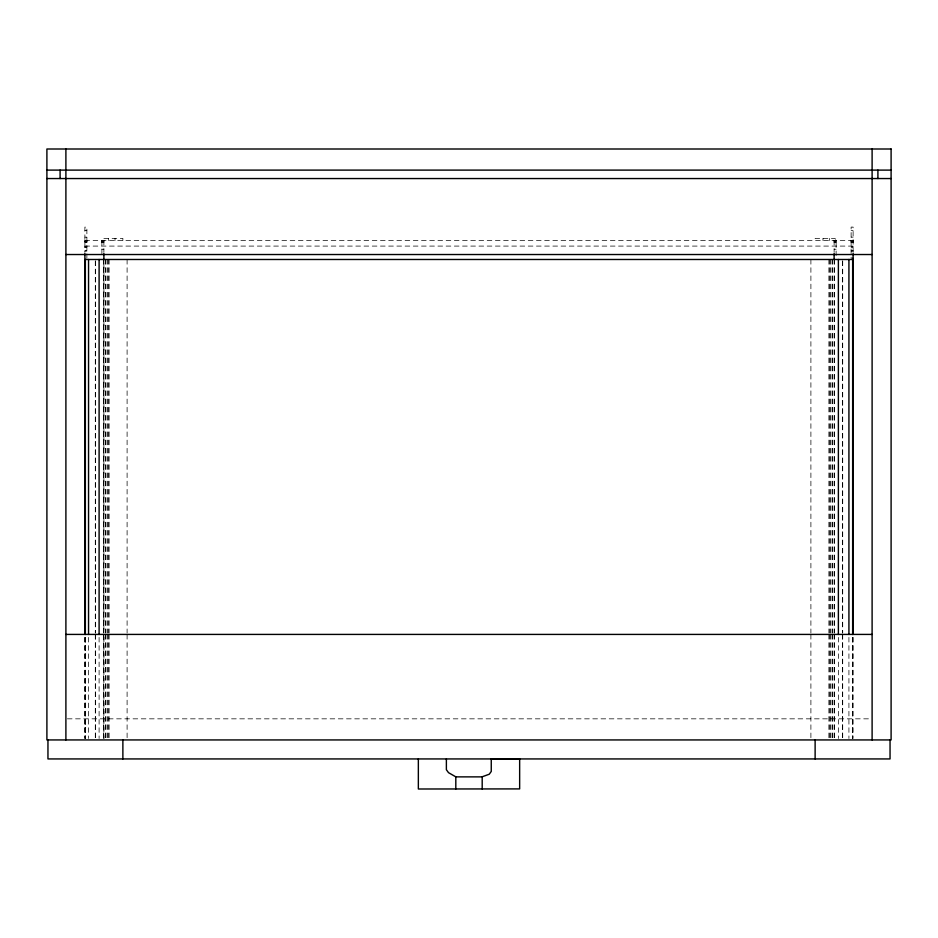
<?xml version="1.0" encoding="UTF-8"?>
<svg xmlns="http://www.w3.org/2000/svg" width="938" height="938" viewBox="0 0 938 938"><rect width="100%" height="100%" fill="white"/><g stroke="black" fill="none" stroke-linecap="round" stroke-linejoin="round"><path stroke-width="0.7" stroke-dasharray="4.69 3.52" d="M84.889 230.455L86.882 230.455M851.118 230.455L853.111 230.455M84.889 237.15L86.882 237.15M851.118 237.15L853.111 237.15M84.889 240.491L853.111 240.491M84.889 240.632L86.882 240.738M101.89 240.773L103.883 240.773M834.117 240.773L836.11 240.773M851.118 240.632L853.111 240.738M84.889 240.878L86.882 240.878M101.89 240.996L103.883 240.996M834.117 240.996L836.11 240.996M851.118 240.878L853.111 240.878M84.889 241.054L86.882 241.054M851.118 241.054L853.111 241.054M84.889 241.254L86.882 241.254M101.89 241.254L103.883 241.254M834.117 241.254L836.11 241.254M851.118 241.254L853.111 241.254M84.889 241.476L86.882 241.476M101.89 241.547L103.883 241.547M834.117 241.547L836.11 241.547M851.118 241.476L853.111 241.476M84.889 241.723L86.882 241.723M851.118 241.723L853.111 241.723M101.89 241.875L103.883 241.875M834.117 241.875L836.11 241.875M84.889 241.992L86.882 241.992M851.118 241.992L853.111 241.992M84.889 242.285L86.882 242.285M101.89 242.227L103.883 242.227M834.117 242.227L836.11 242.227M851.118 242.285L853.111 242.285M84.889 242.602L86.882 242.602M101.89 242.602L103.883 242.602M834.117 242.602L836.11 242.602M851.118 242.602L853.111 242.602M84.889 246.084L853.111 246.084M84.889 246.811L86.882 246.811M851.118 246.811L853.111 246.811M84.889 247.233L86.882 247.233M851.118 247.233L853.111 247.233M101.89 249.238L103.883 249.238M834.117 249.238L836.11 249.238M84.889 250.458L86.882 250.458M851.118 250.458L853.111 250.458M84.889 251.114L86.882 251.114M851.118 251.114L853.111 251.114M67.36 718.836L870.64 718.836M853.111 252.498L853.111 227.09L851.118 227.09L851.118 258.431M853.111 637.359L852.959 738.476M852.794 637.394L852.794 738.476M852.642 637.394L852.642 738.476M848.925 637.394L848.925 738.476M842.711 260.94L842.711 633.009M842.711 634.475L842.711 738.476M842.418 260.94L842.418 633.009M842.418 634.475L842.418 738.476M838.384 637.394L838.384 738.476M836.11 255.664L836.11 240.491A2.04 2.04 0 0 0 834.117 238.381L815.122 238.381L815.122 240.491M834.421 259.486L834.468 633.009M834.468 634.475L834.457 738.476M834.117 240.374L834.117 252.451M834.105 259.486L834.117 633.009M834.105 634.475L834.117 738.476M832.463 259.486L832.463 633.009M832.463 634.475L832.463 738.476M832.053 259.486L832.041 633.009M832.041 634.475L832.053 738.476M830.2 259.486L830.236 633.009M830.2 634.475L830.236 738.476M829.884 259.486L829.884 633.009M829.884 634.475L829.884 738.476M829.661 238.381L829.661 240.491M828.887 259.486L828.887 633.009M828.887 634.475L828.887 738.476M822.966 238.381L822.966 240.491M810.901 259.486L810.901 633.009M810.901 634.475L810.901 738.476M127.099 259.486L127.099 633.009M127.099 634.475L127.099 738.476M122.878 240.491L122.878 238.381L103.883 238.381A2.04 2.04 0 0 0 101.89 240.491L101.89 255.664M115.034 238.381L115.034 240.491M109.113 259.486L109.113 633.009M109.113 634.475L109.113 738.476M108.339 238.381L108.339 240.491M108.116 259.486L108.116 633.009M108.116 634.475L108.116 738.476M107.8 259.486L107.8 633.009M107.8 634.475L107.764 738.476M105.947 259.486L105.959 633.009M105.947 634.475L105.959 738.476M105.537 259.486L105.537 633.009M105.537 634.475L105.537 738.476M103.883 240.374L103.883 252.451M103.579 259.486L103.532 633.009M103.532 634.475L103.579 738.476M99.1 637.394L99.1 738.476M95.582 260.94L95.582 633.009M95.582 634.475L95.582 738.476M95.289 260.94L95.289 633.009M95.289 634.475L95.289 738.476M88.547 637.394L88.547 738.476M86.882 258.431L86.882 227.09L84.889 227.09L84.889 252.498M85.358 637.394L85.358 738.476M85.206 637.394L85.206 738.476M85.041 637.394L85.041 738.476M84.889 637.359L84.889 738.476M103.895 633.009L103.895 259.486L103.848 633.009M103.895 738.476L103.895 634.475L103.848 738.476"/><path stroke-width="1.41" d="M482.191 776.781L489.249 774.225L491.254 771.435L491.254 758.83L519.652 758.83L519.652 788.905L418.348 788.999L418.348 758.936M46.9 170.106L891.1 170.106M46.9 178.548L891.1 178.548M65.895 254.526L872.106 254.526M852.314 258.431L853.111 258.431M853.111 259.486L84.889 259.486L84.889 253.635M65.895 634.416L872.106 634.416M455.809 776.84L448.516 772.666L446.382 769.723L446.382 758.924M890.045 739.941L890.045 758.936L47.955 758.936L47.955 739.941M877.909 170.106L877.909 178.548M872.106 149.001L872.106 739.941M853.111 253.635L852.959 634.475M852.642 259.486L852.642 634.475M848.925 259.486L848.925 634.475M838.384 259.486L838.384 634.475M834.117 253.635L834.117 259.486M815.122 739.941L815.122 758.936M482.191 788.999L482.191 776.875L455.809 776.875L455.809 788.999M122.878 739.941L122.878 758.936M103.883 253.635L103.883 259.486M99.1 259.486L99.1 634.475M88.547 259.486L88.547 634.475M85.358 259.486L85.358 634.475M85.041 259.486L85.041 634.475M65.895 149.001L65.895 739.941M60.091 170.106L60.091 178.548M891.1 149.001L46.9 149.001L46.9 739.941L891.1 739.941L891.1 149.001"/></g></svg>
